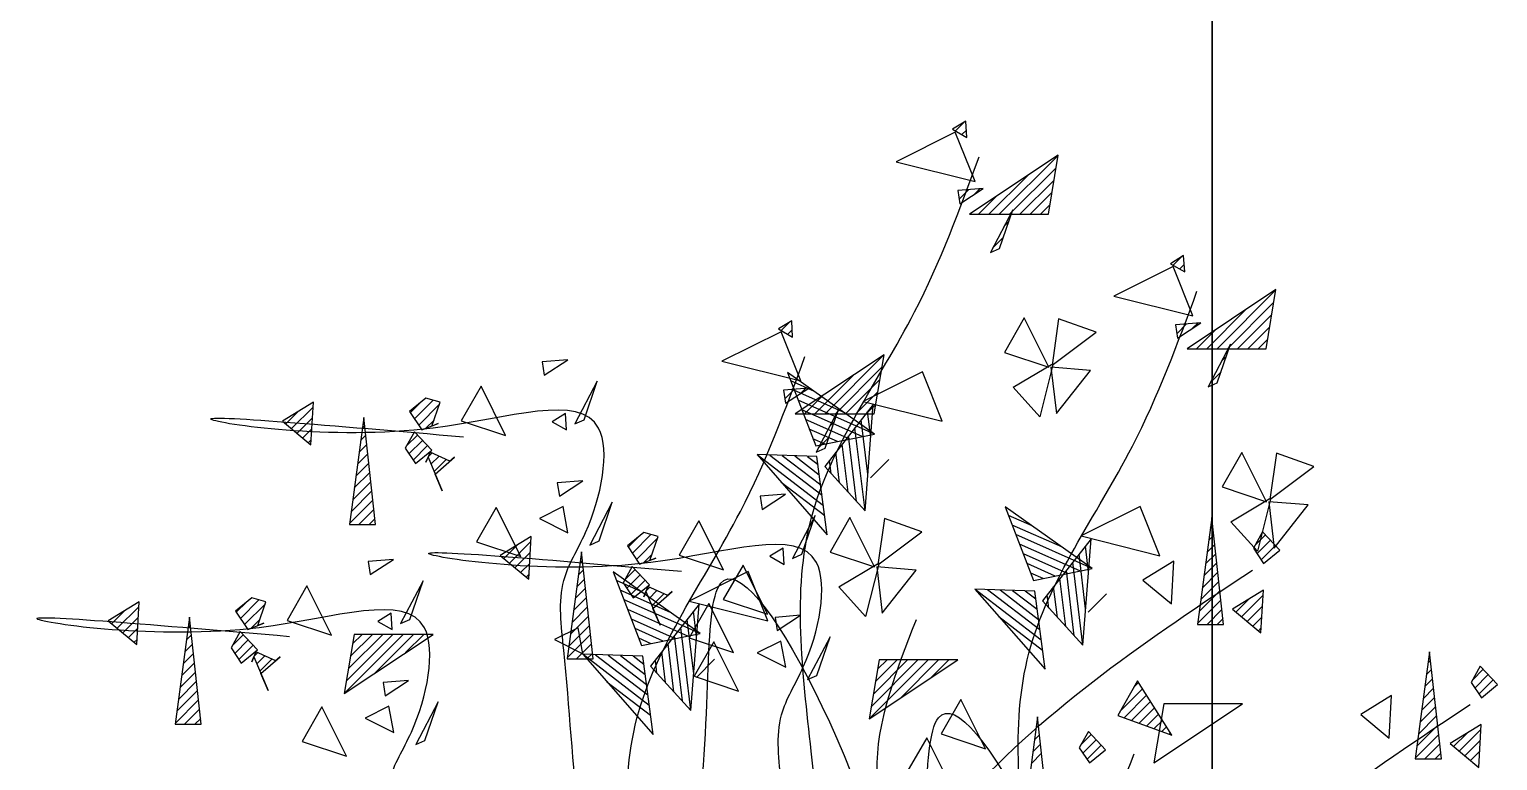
# Model space of a CAD drawing. Header units: millimetres. Extents: x 2837 to 6066, y 1056 to 2217.
# Drawn here: x 2864.97 to 2886.06, y 1887.23 to 1897.72 of the extents above; entities that cross this region are included whole.
import ezdxf

# ---------------------------------------------------------------- set-up
doc = ezdxf.new("R2010")
doc.units = ezdxf.units.MM
doc.layers.add('arredi', color=8, linetype='Continuous', lineweight=30)
doc.layers.add('piante', color=102, linetype='Continuous')

msp = doc.modelspace()

# ---------------------------------------------------------------- linework, layer by layer
at = {"layer": 'arredi'}
msp.add_line((2881.955, 1870.272), (2881.955, 2071.286), dxfattribs=at)
at = {"layer": 'piante'}
for p, q in [((2878.419, 1896.402), (2878.229, 1896.285)), ((2878.269, 1896.262), (2878.391, 1896.384)), ((2878.434, 1896.168), (2878.419, 1896.402)), ((2878.268, 1896.244), (2877.419, 1895.82)), ((2878.229, 1896.285), (2878.434, 1896.168)), ((2878.551, 1895.537), (2878.268, 1896.244)), ((2878.363, 1896.208), (2878.427, 1896.273)), ((2877.419, 1895.82), (2878.551, 1895.537)), ((2879.746, 1895.914), (2878.472, 1895.065)), ((2879.745, 1895.911), (2878.899, 1895.065)), ((2879.716, 1895.734), (2879.047, 1895.065)), ((2879.604, 1895.065), (2879.746, 1895.914)), ((2879.309, 1895.623), (2878.751, 1895.065)), ((2879.686, 1895.556), (2879.195, 1895.065)), ((2878.668, 1895.437), (2878.302, 1895.407)), ((2878.302, 1895.407), (2878.332, 1895.217)), ((2878.322, 1895.28), (2878.462, 1895.42)), ((2878.332, 1895.217), (2878.668, 1895.437)), ((2878.548, 1895.358), (2878.623, 1895.433)), ((2878.866, 1895.328), (2878.603, 1895.065)), ((2879.656, 1895.379), (2879.343, 1895.065)), ((2879.092, 1895.13), (2878.771, 1894.516)), ((2878.902, 1894.574), (2879.092, 1895.13)), ((2879.627, 1895.202), (2879.491, 1895.065)), ((2878.472, 1895.065), (2879.604, 1895.065)), ((2878.967, 1894.89), (2879.033, 1894.957)), ((2878.804, 1894.58), (2878.956, 1894.732)), ((2878.771, 1894.516), (2878.902, 1894.574)), ((2881.547, 1894.473), (2881.357, 1894.356)), ((2881.562, 1894.239), (2881.547, 1894.473)), ((2881.396, 1894.315), (2880.547, 1893.891)), ((2881.357, 1894.356), (2881.562, 1894.239)), ((2881.396, 1894.333), (2881.518, 1894.455)), ((2881.679, 1893.608), (2881.396, 1894.315)), ((2881.49, 1894.279), (2881.555, 1894.344)), ((2880.547, 1893.891), (2881.679, 1893.608)), ((2882.873, 1893.985), (2881.6, 1893.136)), ((2882.873, 1893.982), (2882.027, 1893.136)), ((2882.732, 1893.136), (2882.873, 1893.985)), ((2882.436, 1893.694), (2881.879, 1893.136)), ((2882.843, 1893.805), (2882.175, 1893.136)), ((2882.814, 1893.627), (2882.322, 1893.136)), ((2875.918, 1893.537), (2875.727, 1893.42)), ((2875.727, 1893.42), (2875.932, 1893.303)), ((2875.767, 1893.398), (2875.889, 1893.52)), ((2875.932, 1893.303), (2875.918, 1893.537)), ((2879.257, 1893.577), (2878.974, 1893.082)), ((2879.61, 1892.87), (2879.257, 1893.577)), ((2879.751, 1893.564), (2879.657, 1892.899)), ((2880.289, 1893.374), (2879.751, 1893.564)), ((2881.796, 1893.508), (2881.43, 1893.478)), ((2881.43, 1893.478), (2881.459, 1893.288)), ((2881.449, 1893.351), (2881.589, 1893.491)), ((2881.459, 1893.288), (2881.796, 1893.508)), ((2881.675, 1893.429), (2881.75, 1893.504)), ((2882.784, 1893.45), (2882.47, 1893.136)), ((2875.767, 1893.38), (2874.917, 1892.956)), ((2876.05, 1892.673), (2875.767, 1893.38)), ((2875.861, 1893.344), (2875.926, 1893.409)), ((2879.657, 1892.899), (2880.289, 1893.374)), ((2881.993, 1893.399), (2881.731, 1893.136)), ((2882.22, 1893.201), (2881.898, 1892.587)), ((2882.03, 1892.645), (2882.22, 1893.201)), ((2882.754, 1893.273), (2882.618, 1893.136)), ((2877.244, 1893.049), (2875.97, 1892.201)), ((2877.243, 1893.047), (2876.397, 1892.201)), ((2877.102, 1892.201), (2877.244, 1893.049)), ((2878.974, 1893.082), (2879.61, 1892.87)), ((2881.6, 1893.136), (2882.732, 1893.136)), ((2882.095, 1892.961), (2882.161, 1893.028)), ((2872.702, 1892.977), (2872.336, 1892.948)), ((2872.336, 1892.948), (2872.365, 1892.758)), ((2872.365, 1892.758), (2872.702, 1892.977)), ((2874.917, 1892.956), (2876.05, 1892.673)), ((2877.107, 1891.912), (2875.858, 1892.796)), ((2875.858, 1892.796), (2876.265, 1891.74)), ((2877.214, 1892.87), (2876.545, 1892.201)), ((2877.796, 1892.802), (2876.946, 1892.378)), ((2878.079, 1892.095), (2877.796, 1892.802)), ((2879.097, 1892.582), (2879.674, 1892.925)), ((2879.674, 1892.925), (2879.48, 1892.159)), ((2880.21, 1892.825), (2879.641, 1892.87)), ((2879.641, 1892.87), (2879.72, 1892.204)), ((2879.72, 1892.204), (2880.21, 1892.825)), ((2881.932, 1892.651), (2882.084, 1892.803)), ((2871.456, 1892.597), (2871.173, 1892.102)), ((2871.81, 1891.89), (2871.456, 1892.597)), ((2873.126, 1892.67), (2872.804, 1892.056)), ((2872.936, 1892.115), (2873.126, 1892.67)), ((2876.166, 1892.572), (2875.8, 1892.543)), ((2875.83, 1892.353), (2876.166, 1892.572)), ((2876.244, 1892.523), (2875.905, 1892.673)), ((2876.046, 1892.494), (2876.121, 1892.569)), ((2876.807, 1892.758), (2876.249, 1892.201)), ((2877.184, 1892.692), (2876.693, 1892.201)), ((2879.48, 1892.159), (2879.097, 1892.582)), ((2881.898, 1892.587), (2882.03, 1892.645)), ((2869.048, 1892.371), (2868.605, 1892.098)), ((2869.014, 1891.757), (2869.048, 1892.371)), ((2870.665, 1892.427), (2870.431, 1892.237)), ((2870.443, 1892.219), (2870.589, 1892.365)), ((2870.502, 1892.13), (2870.769, 1892.397)), ((2870.87, 1892.368), (2870.665, 1892.427)), ((2870.751, 1892.027), (2870.87, 1892.368)), ((2875.8, 1892.543), (2875.83, 1892.353)), ((2875.82, 1892.416), (2875.96, 1892.556)), ((2876.679, 1892.215), (2875.958, 1892.535)), ((2877.105, 1891.912), (2876.012, 1892.397)), ((2876.364, 1892.463), (2876.102, 1892.201)), ((2877.155, 1892.515), (2876.841, 1892.201)), ((2876.946, 1892.378), (2878.079, 1892.095)), ((2868.654, 1892.056), (2868.841, 1892.243)), ((2868.735, 1891.989), (2869.044, 1892.299)), ((2869.771, 1892.148), (2869.566, 1890.613)), ((2869.941, 1890.613), (2869.771, 1892.148)), ((2870.431, 1892.237), (2870.607, 1891.973)), ((2870.561, 1892.041), (2870.86, 1892.34)), ((2872.668, 1892.204), (2872.478, 1892.087)), ((2872.683, 1891.97), (2872.668, 1892.204)), ((2875.97, 1892.201), (2877.102, 1892.201)), ((2876.929, 1891.876), (2876.065, 1892.259)), ((2876.591, 1892.265), (2876.269, 1891.651)), ((2877.089, 1892.336), (2876.392, 1891.445)), ((2876.4, 1891.71), (2876.591, 1892.265)), ((2876.973, 1890.811), (2877.089, 1892.336)), ((2877.125, 1892.337), (2876.989, 1892.201)), ((2877.053, 1891.865), (2877.008, 1892.233)), ((2868.605, 1892.098), (2869.014, 1891.757)), ((2868.816, 1891.922), (2869.036, 1892.142)), ((2868.896, 1891.855), (2869.027, 1891.985)), ((2869.75, 1891.991), (2869.784, 1892.026)), ((2870.5, 1891.941), (2870.368, 1891.707)), ((2870.748, 1891.678), (2870.5, 1891.941)), ((2870.607, 1891.973), (2870.841, 1892.061)), ((2870.662, 1891.994), (2870.781, 1892.113)), ((2870.841, 1892.061), (2870.751, 1892.027)), ((2871.173, 1892.102), (2871.81, 1891.89)), ((2872.478, 1892.087), (2872.683, 1891.97)), ((2872.804, 1892.056), (2872.936, 1892.115)), ((2876.753, 1891.84), (2876.118, 1892.121)), ((2876.576, 1891.803), (2876.171, 1891.983)), ((2876.465, 1892.026), (2876.531, 1892.092)), ((2876.971, 1890.812), (2876.826, 1892)), ((2877.013, 1891.334), (2876.917, 1892.116)), ((2868.977, 1891.788), (2869.018, 1891.829)), ((2869.704, 1891.65), (2869.814, 1891.76)), ((2869.727, 1891.821), (2869.799, 1891.893)), ((2870.388, 1891.743), (2870.542, 1891.897)), ((2870.421, 1891.628), (2870.614, 1891.82)), ((2870.48, 1891.539), (2870.685, 1891.744)), ((2876.4, 1891.767), (2876.224, 1891.845)), ((2876.265, 1891.74), (2877.107, 1891.912)), ((2876.302, 1891.715), (2876.454, 1891.868)), ((2876.728, 1891.078), (2876.644, 1891.767)), ((2876.85, 1890.945), (2876.735, 1891.884)), ((2869.681, 1891.48), (2869.829, 1891.627)), ((2870.368, 1891.707), (2870.514, 1891.488)), ((2870.514, 1891.488), (2870.748, 1891.678)), ((2870.724, 1891.652), (2870.665, 1891.506)), ((2870.665, 1891.506), (2870.695, 1891.579)), ((2870.695, 1891.579), (2870.899, 1891.096)), ((2870.698, 1891.586), (2870.751, 1891.639)), ((2871.01, 1891.522), (2870.724, 1891.652)), ((2870.737, 1891.478), (2870.853, 1891.593)), ((2870.781, 1891.374), (2870.954, 1891.547)), ((2870.797, 1891.337), (2871.075, 1891.579)), ((2871.075, 1891.579), (2870.998, 1891.512)), ((2870.998, 1891.512), (2871.01, 1891.522)), ((2876.281, 1891.587), (2875.422, 1891.616)), ((2875.422, 1891.616), (2876.429, 1890.464)), ((2875.424, 1891.616), (2876.373, 1890.888)), ((2875.604, 1891.61), (2876.354, 1891.034)), ((2875.783, 1891.604), (2876.335, 1891.181)), ((2875.963, 1891.597), (2876.315, 1891.327)), ((2876.143, 1891.591), (2876.296, 1891.474)), ((2876.269, 1891.651), (2876.4, 1891.71)), ((2876.429, 1890.464), (2876.281, 1891.587)), ((2876.485, 1891.343), (2876.462, 1891.534)), ((2876.607, 1891.21), (2876.553, 1891.651)), ((2877.051, 1891.284), (2877.313, 1891.546)), ((2882.384, 1891.648), (2882.101, 1891.153)), ((2882.738, 1890.941), (2882.384, 1891.648)), ((2882.879, 1891.635), (2882.784, 1890.97)), ((2883.417, 1891.445), (2882.879, 1891.635)), ((2869.636, 1891.138), (2869.858, 1891.361)), ((2869.659, 1891.309), (2869.843, 1891.494)), ((2870.899, 1891.096), (2870.797, 1891.337)), ((2876.392, 1891.445), (2876.973, 1890.811)), ((2882.784, 1890.97), (2883.417, 1891.445)), ((2869.59, 1890.797), (2869.888, 1891.095)), ((2869.613, 1890.968), (2869.873, 1891.228)), ((2872.917, 1891.239), (2872.551, 1891.21)), ((2872.551, 1891.21), (2872.581, 1891.02)), ((2872.581, 1891.02), (2872.917, 1891.239)), ((2875.767, 1891.221), (2876.393, 1890.741)), ((2882.101, 1891.153), (2882.738, 1890.941)), ((2869.568, 1890.627), (2869.903, 1890.962)), ((2873.341, 1890.932), (2873.02, 1890.318)), ((2873.151, 1890.377), (2873.341, 1890.932)), ((2875.829, 1891.048), (2875.463, 1891.019)), ((2875.463, 1891.019), (2875.493, 1890.829)), ((2875.493, 1890.829), (2875.829, 1891.048)), ((2882.225, 1890.653), (2882.801, 1890.996)), ((2882.801, 1890.996), (2882.607, 1890.23)), ((2883.337, 1890.896), (2882.769, 1890.941)), ((2882.769, 1890.941), (2882.848, 1890.275)), ((2882.848, 1890.275), (2883.337, 1890.896)), ((2869.702, 1890.613), (2869.917, 1890.829)), ((2869.85, 1890.613), (2869.932, 1890.695)), ((2871.672, 1890.859), (2871.389, 1890.364)), ((2872.026, 1890.152), (2871.672, 1890.859)), ((2872.636, 1890.87), (2872.294, 1890.699)), ((2872.294, 1890.699), (2872.704, 1890.494)), ((2872.704, 1890.494), (2872.636, 1890.87)), ((2876.253, 1890.741), (2875.932, 1890.127)), ((2876.063, 1890.186), (2876.253, 1890.741)), ((2876.755, 1890.713), (2876.472, 1890.218)), ((2877.108, 1890.006), (2876.755, 1890.713)), ((2877.25, 1890.7), (2877.155, 1890.035)), ((2877.787, 1890.51), (2877.25, 1890.7)), ((2880.235, 1889.983), (2878.986, 1890.867)), ((2878.986, 1890.867), (2879.392, 1889.81)), ((2879.372, 1890.594), (2879.033, 1890.744)), ((2880.923, 1890.873), (2880.074, 1890.449)), ((2881.206, 1890.166), (2880.923, 1890.873)), ((2881.951, 1890.715), (2881.746, 1889.18)), ((2882.122, 1889.18), (2881.951, 1890.715)), ((2869.566, 1890.613), (2869.941, 1890.613)), ((2873.793, 1890.498), (2873.559, 1890.307)), ((2873.63, 1890.201), (2873.897, 1890.468)), ((2873.998, 1890.439), (2873.793, 1890.498)), ((2874.584, 1890.668), (2874.301, 1890.173)), ((2874.938, 1889.961), (2874.584, 1890.668)), ((2877.155, 1890.035), (2877.787, 1890.51)), ((2879.806, 1890.286), (2879.086, 1890.606)), ((2880.233, 1889.983), (2879.139, 1890.468)), ((2881.908, 1890.388), (2881.98, 1890.46)), ((2881.93, 1890.559), (2881.965, 1890.593)), ((2882.607, 1890.23), (2882.225, 1890.653)), ((2882.68, 1890.508), (2882.549, 1890.274)), ((2882.569, 1890.31), (2882.722, 1890.464)), ((2882.929, 1890.245), (2882.68, 1890.508)), ((2871.389, 1890.364), (2872.026, 1890.152)), ((2872.176, 1890.442), (2871.732, 1890.169)), ((2871.782, 1890.127), (2871.969, 1890.314)), ((2871.863, 1890.06), (2872.172, 1890.37)), ((2872.142, 1889.827), (2872.176, 1890.442)), ((2873.02, 1890.318), (2873.151, 1890.377)), ((2873.559, 1890.307), (2873.734, 1890.044)), ((2873.571, 1890.29), (2873.717, 1890.436)), ((2873.689, 1890.112), (2873.988, 1890.411)), ((2873.879, 1890.098), (2873.998, 1890.439)), ((2875.796, 1890.275), (2875.606, 1890.158)), ((2875.811, 1890.041), (2875.796, 1890.275)), ((2880.056, 1889.947), (2879.192, 1890.33)), ((2880.217, 1890.407), (2879.519, 1889.516)), ((2880.074, 1890.449), (2881.206, 1890.166)), ((2880.1, 1888.882), (2880.217, 1890.407)), ((2880.181, 1889.936), (2880.136, 1890.304)), ((2881.885, 1890.217), (2881.994, 1890.327)), ((2882.549, 1890.274), (2882.695, 1890.055)), ((2882.602, 1890.195), (2882.794, 1890.388)), ((2882.661, 1890.106), (2882.866, 1890.312)), ((2870.2, 1890.113), (2869.834, 1890.084)), ((2869.834, 1890.084), (2869.863, 1889.894)), ((2869.863, 1889.894), (2870.2, 1890.113)), ((2871.732, 1890.169), (2872.142, 1889.827)), ((2871.943, 1889.993), (2872.163, 1890.213)), ((2872.024, 1889.926), (2872.155, 1890.056)), ((2872.898, 1890.219), (2872.693, 1888.684)), ((2872.877, 1890.062), (2872.912, 1890.097)), ((2873.069, 1888.684), (2872.898, 1890.219)), ((2873.734, 1890.044), (2873.968, 1890.132)), ((2873.789, 1890.065), (2873.908, 1890.184)), ((2873.968, 1890.132), (2873.879, 1890.098)), ((2874.301, 1890.173), (2874.938, 1889.961)), ((2875.606, 1890.158), (2875.811, 1890.041)), ((2875.932, 1890.127), (2876.063, 1890.186)), ((2876.472, 1890.218), (2877.108, 1890.006)), ((2876.595, 1889.717), (2877.172, 1890.061)), ((2877.172, 1890.061), (2876.978, 1889.295)), ((2879.88, 1889.91), (2879.245, 1890.192)), ((2879.704, 1889.874), (2879.298, 1890.054)), ((2880.099, 1888.883), (2879.954, 1890.071)), ((2880.14, 1889.405), (2880.045, 1890.187)), ((2881.406, 1890.088), (2880.963, 1889.815)), ((2881.372, 1889.474), (2881.406, 1890.088)), ((2881.839, 1889.876), (2882.024, 1890.061)), ((2881.862, 1890.047), (2882.009, 1890.194)), ((2882.695, 1890.055), (2882.929, 1890.245)), ((2872.105, 1889.859), (2872.146, 1889.9)), ((2872.832, 1889.721), (2872.941, 1889.831)), ((2872.854, 1889.892), (2872.927, 1889.964)), ((2874.605, 1889.048), (2873.356, 1889.932)), ((2873.356, 1889.932), (2873.763, 1888.875)), ((2873.627, 1890.012), (2873.496, 1889.778)), ((2873.516, 1889.814), (2873.669, 1889.967)), ((2873.549, 1889.699), (2873.741, 1889.891)), ((2873.876, 1889.749), (2873.627, 1890.012)), ((2875.294, 1889.938), (2874.445, 1889.514)), ((2875.219, 1890.032), (2874.936, 1889.538)), ((2875.573, 1889.325), (2875.219, 1890.032)), ((2875.577, 1889.231), (2875.294, 1889.938)), ((2877.708, 1889.96), (2877.139, 1890.006)), ((2877.139, 1890.006), (2877.218, 1889.34)), ((2877.218, 1889.34), (2877.708, 1889.96)), ((2879.528, 1889.838), (2879.352, 1889.916)), ((2879.392, 1889.81), (2880.235, 1889.983)), ((2879.856, 1889.149), (2879.771, 1889.838)), ((2879.977, 1889.016), (2879.863, 1889.954)), ((2881.816, 1889.706), (2882.039, 1889.928)), ((2868.955, 1889.732), (2868.671, 1889.238)), ((2869.308, 1889.026), (2868.955, 1889.732)), ((2870.624, 1889.806), (2870.302, 1889.192)), ((2870.434, 1889.25), (2870.624, 1889.806)), ((2872.809, 1889.551), (2872.956, 1889.698)), ((2873.743, 1889.658), (2873.403, 1889.809)), ((2874.177, 1889.351), (2873.457, 1889.671)), ((2873.496, 1889.778), (2873.642, 1889.559)), ((2873.608, 1889.61), (2873.813, 1889.815)), ((2873.642, 1889.559), (2873.876, 1889.749)), ((2873.851, 1889.723), (2873.793, 1889.577)), ((2873.793, 1889.577), (2873.822, 1889.65)), ((2873.822, 1889.65), (2874.027, 1889.167)), ((2873.825, 1889.657), (2873.878, 1889.71)), ((2874.137, 1889.593), (2873.851, 1889.723)), ((2873.865, 1889.549), (2873.98, 1889.664)), ((2873.909, 1889.445), (2874.082, 1889.618)), ((2873.925, 1889.408), (2874.203, 1889.65)), ((2874.203, 1889.65), (2874.125, 1889.583)), ((2876.978, 1889.295), (2876.595, 1889.717)), ((2879.409, 1889.658), (2878.549, 1889.687)), ((2878.549, 1889.687), (2879.557, 1888.535)), ((2878.552, 1889.687), (2879.501, 1888.959)), ((2878.731, 1889.681), (2879.482, 1889.105)), ((2878.911, 1889.675), (2879.462, 1889.252)), ((2879.091, 1889.668), (2879.443, 1889.398)), ((2879.271, 1889.662), (2879.424, 1889.545)), ((2879.557, 1888.535), (2879.409, 1889.658)), ((2879.734, 1889.281), (2879.68, 1889.722)), ((2880.178, 1889.355), (2880.441, 1889.617)), ((2880.963, 1889.815), (2881.372, 1889.474)), ((2881.771, 1889.364), (2882.068, 1889.662)), ((2881.794, 1889.535), (2882.054, 1889.795)), ((2882.692, 1889.671), (2882.248, 1889.398)), ((2882.658, 1889.057), (2882.692, 1889.671)), ((2866.547, 1889.506), (2866.103, 1889.233)), ((2866.233, 1889.125), (2866.543, 1889.434)), ((2866.512, 1888.892), (2866.547, 1889.506)), ((2868.163, 1889.562), (2867.929, 1889.372)), ((2867.941, 1889.354), (2868.087, 1889.5)), ((2868, 1889.266), (2868.267, 1889.533)), ((2868.06, 1889.177), (2868.359, 1889.476)), ((2868.368, 1889.504), (2868.163, 1889.562)), ((2868.249, 1889.163), (2868.368, 1889.504)), ((2872.763, 1889.209), (2872.986, 1889.432)), ((2872.786, 1889.38), (2872.971, 1889.565)), ((2874.603, 1889.048), (2873.51, 1889.533)), ((2874.588, 1889.472), (2873.89, 1888.581)), ((2874.027, 1889.167), (2873.925, 1889.408)), ((2874.125, 1889.583), (2874.137, 1889.593)), ((2874.445, 1889.514), (2875.577, 1889.231)), ((2874.73, 1889.482), (2874.447, 1888.987)), ((2874.471, 1887.946), (2874.588, 1889.472)), ((2875.084, 1888.775), (2874.73, 1889.482)), ((2874.936, 1889.538), (2875.573, 1889.325)), ((2879.519, 1889.516), (2880.1, 1888.882)), ((2879.613, 1889.414), (2879.589, 1889.605)), ((2881.748, 1889.194), (2882.083, 1889.529)), ((2882.298, 1889.357), (2882.484, 1889.544)), ((2882.378, 1889.29), (2882.688, 1889.599)), ((2882.459, 1889.223), (2882.679, 1889.443)), ((2866.103, 1889.233), (2866.512, 1888.892)), ((2866.152, 1889.192), (2866.339, 1889.379)), ((2866.314, 1889.058), (2866.534, 1889.278)), ((2867.269, 1889.284), (2867.064, 1887.749)), ((2867.439, 1887.749), (2867.269, 1889.284)), ((2867.929, 1889.372), (2868.105, 1889.109)), ((2868.105, 1889.109), (2868.339, 1889.197)), ((2868.16, 1889.13), (2868.279, 1889.249)), ((2868.339, 1889.197), (2868.249, 1889.163)), ((2868.671, 1889.238), (2869.308, 1889.026)), ((2870.167, 1889.34), (2869.976, 1889.223)), ((2869.976, 1889.223), (2870.181, 1889.106)), ((2870.181, 1889.106), (2870.167, 1889.34)), ((2870.302, 1889.192), (2870.434, 1889.25)), ((2872.741, 1889.039), (2873.001, 1889.299)), ((2874.427, 1889.011), (2873.563, 1889.395)), ((2874.251, 1888.975), (2873.616, 1889.257)), ((2874.511, 1888.47), (2874.415, 1889.252)), ((2874.551, 1889), (2874.506, 1889.369)), ((2876.045, 1889.31), (2875.679, 1889.281)), ((2875.679, 1889.281), (2875.708, 1889.091)), ((2875.708, 1889.091), (2876.045, 1889.31)), ((2878.895, 1889.292), (2879.52, 1888.812)), ((2881.883, 1889.18), (2882.098, 1889.396)), ((2882.03, 1889.18), (2882.113, 1889.263)), ((2882.248, 1889.398), (2882.658, 1889.057)), ((2882.54, 1889.155), (2882.67, 1889.286)), ((2866.394, 1888.991), (2866.525, 1889.121)), ((2867.225, 1888.957), (2867.297, 1889.029)), ((2867.248, 1889.127), (2867.282, 1889.162)), ((2867.998, 1889.077), (2867.866, 1888.843)), ((2867.886, 1888.879), (2868.04, 1889.032)), ((2868.247, 1888.814), (2867.998, 1889.077)), ((2869.493, 1888.189), (2870.767, 1889.037)), ((2869.635, 1889.037), (2869.493, 1888.189)), ((2869.494, 1888.191), (2870.34, 1889.037)), ((2869.523, 1888.369), (2870.192, 1889.037)), ((2869.553, 1888.546), (2870.044, 1889.037)), ((2869.582, 1888.723), (2869.896, 1889.037)), ((2869.612, 1888.901), (2869.748, 1889.037)), ((2870.767, 1889.037), (2869.635, 1889.037)), ((2869.93, 1888.48), (2870.487, 1889.037)), ((2870.373, 1888.775), (2870.635, 1889.037)), ((2872.851, 1889.132), (2872.51, 1888.961)), ((2872.695, 1888.698), (2873.03, 1889.033)), ((2872.718, 1888.868), (2873.015, 1889.166)), ((2872.92, 1888.756), (2872.851, 1889.132)), ((2874.074, 1888.939), (2873.669, 1889.119)), ((2873.763, 1888.875), (2874.605, 1889.048)), ((2874.348, 1888.081), (2874.233, 1889.019)), ((2874.469, 1887.948), (2874.324, 1889.136)), ((2874.447, 1888.987), (2875.084, 1888.775)), ((2876.469, 1889.003), (2876.147, 1888.389)), ((2876.279, 1888.448), (2876.469, 1889.003)), ((2881.746, 1889.18), (2882.122, 1889.18)), ((2882.62, 1889.088), (2882.662, 1889.13)), ((2866.475, 1888.923), (2866.516, 1888.965)), ((2867.202, 1888.786), (2867.312, 1888.896)), ((2867.866, 1888.843), (2868.013, 1888.624)), ((2867.919, 1888.764), (2868.112, 1888.956)), ((2867.978, 1888.675), (2868.184, 1888.88)), ((2868.013, 1888.624), (2868.247, 1888.814)), ((2868.222, 1888.787), (2868.163, 1888.641)), ((2868.196, 1888.722), (2868.249, 1888.775)), ((2868.508, 1888.658), (2868.222, 1888.787)), ((2872.51, 1888.961), (2872.92, 1888.756)), ((2872.829, 1888.684), (2873.045, 1888.899)), ((2873.898, 1888.903), (2873.722, 1888.981)), ((2874.105, 1888.346), (2874.051, 1888.786)), ((2874.226, 1888.213), (2874.142, 1888.903)), ((2874.8, 1888.93), (2874.517, 1888.435)), ((2875.153, 1888.223), (2874.8, 1888.93)), ((2875.763, 1888.941), (2875.422, 1888.77)), ((2875.832, 1888.565), (2875.763, 1888.941)), ((2885.079, 1888.786), (2884.874, 1887.251)), ((2885.25, 1887.251), (2885.079, 1888.786)), ((2867.157, 1888.445), (2867.341, 1888.629)), ((2867.18, 1888.615), (2867.327, 1888.763)), ((2868.163, 1888.641), (2868.193, 1888.714)), ((2868.193, 1888.714), (2868.398, 1888.232)), ((2868.235, 1888.614), (2868.351, 1888.729)), ((2868.279, 1888.51), (2868.453, 1888.683)), ((2868.295, 1888.473), (2868.573, 1888.714)), ((2868.573, 1888.714), (2868.496, 1888.647)), ((2868.496, 1888.647), (2868.508, 1888.658)), ((2872.693, 1888.684), (2873.069, 1888.684)), ((2873.779, 1888.722), (2872.92, 1888.752)), ((2872.92, 1888.752), (2873.927, 1887.6)), ((2872.922, 1888.752), (2873.871, 1888.023)), ((2872.977, 1888.684), (2873.06, 1888.766)), ((2873.102, 1888.745), (2873.852, 1888.17)), ((2873.282, 1888.739), (2873.833, 1888.317)), ((2873.461, 1888.733), (2873.813, 1888.463)), ((2873.641, 1888.727), (2873.794, 1888.61)), ((2873.927, 1887.6), (2873.779, 1888.722)), ((2873.89, 1888.581), (2874.471, 1887.946)), ((2873.983, 1888.479), (2873.96, 1888.67)), ((2874.549, 1888.42), (2874.811, 1888.682)), ((2875.422, 1888.77), (2875.832, 1888.565)), ((2877.174, 1888.672), (2877.032, 1887.823)), ((2877.032, 1887.823), (2878.306, 1888.672)), ((2877.033, 1887.825), (2877.879, 1888.672)), ((2877.062, 1888.003), (2877.731, 1888.672)), ((2877.092, 1888.18), (2877.583, 1888.672)), ((2877.122, 1888.358), (2877.435, 1888.672)), ((2877.151, 1888.535), (2877.288, 1888.672)), ((2878.306, 1888.672), (2877.174, 1888.672)), ((2877.469, 1888.114), (2878.027, 1888.672)), ((2877.912, 1888.409), (2878.175, 1888.672)), ((2885.058, 1888.63), (2885.092, 1888.664)), ((2885.808, 1888.579), (2885.676, 1888.345)), ((2886.057, 1888.316), (2885.808, 1888.579)), ((2867.111, 1888.104), (2867.371, 1888.363)), ((2867.134, 1888.274), (2867.356, 1888.496)), ((2868.398, 1888.232), (2868.295, 1888.473)), ((2870.415, 1888.375), (2870.05, 1888.346)), ((2870.079, 1888.156), (2870.415, 1888.375)), ((2873.265, 1888.356), (2873.891, 1887.877)), ((2874.517, 1888.435), (2875.153, 1888.223)), ((2876.147, 1888.389), (2876.279, 1888.448)), ((2880.883, 1888.369), (2880.6, 1887.874)), ((2881.378, 1887.592), (2880.883, 1888.369)), ((2885.012, 1888.288), (2885.122, 1888.398)), ((2885.035, 1888.459), (2885.107, 1888.531)), ((2885.697, 1888.381), (2885.85, 1888.535)), ((2885.729, 1888.266), (2885.922, 1888.459)), ((2885.788, 1888.177), (2885.994, 1888.383)), ((2867.088, 1887.933), (2867.386, 1888.23)), ((2870.05, 1888.346), (2870.079, 1888.156)), ((2880.63, 1887.928), (2880.956, 1888.254)), ((2880.691, 1887.841), (2881.014, 1888.164)), ((2880.828, 1888.274), (2880.899, 1888.344)), ((2884.534, 1888.159), (2884.09, 1887.886)), ((2884.5, 1887.545), (2884.534, 1888.159)), ((2884.99, 1888.118), (2885.137, 1888.265)), ((2885.676, 1888.345), (2885.823, 1888.126)), ((2885.823, 1888.126), (2886.057, 1888.316)), ((2867.066, 1887.762), (2867.401, 1888.097)), ((2867.2, 1887.749), (2867.415, 1887.964)), ((2869.17, 1887.995), (2868.887, 1887.5)), ((2869.524, 1887.288), (2869.17, 1887.995)), ((2870.134, 1888.005), (2869.792, 1887.835)), ((2870.202, 1887.63), (2870.134, 1888.005)), ((2870.84, 1888.068), (2870.518, 1887.454)), ((2870.649, 1887.513), (2870.84, 1888.068)), ((2878.347, 1888.103), (2878.064, 1887.608)), ((2878.701, 1887.396), (2878.347, 1888.103)), ((2880.8, 1887.802), (2881.071, 1888.073)), ((2880.908, 1887.762), (2881.129, 1887.983)), ((2881.261, 1888.039), (2881.119, 1887.191)), ((2881.119, 1887.191), (2882.393, 1888.039)), ((2882.393, 1888.039), (2881.261, 1888.039)), ((2884.944, 1887.777), (2885.166, 1887.999)), ((2884.967, 1887.947), (2885.152, 1888.132)), ((2867.064, 1887.749), (2867.439, 1887.749)), ((2867.348, 1887.749), (2867.43, 1887.831)), ((2869.792, 1887.835), (2870.202, 1887.63)), ((2879.449, 1887.851), (2879.245, 1886.316)), ((2879.428, 1887.694), (2879.463, 1887.729)), ((2879.62, 1886.316), (2879.449, 1887.851)), ((2880.6, 1887.874), (2881.378, 1887.592)), ((2881.017, 1887.723), (2881.186, 1887.893)), ((2881.125, 1887.684), (2881.244, 1887.802)), ((2884.09, 1887.886), (2884.5, 1887.545)), ((2884.899, 1887.435), (2885.196, 1887.733)), ((2884.921, 1887.606), (2885.181, 1887.866)), ((2885.819, 1887.742), (2885.375, 1887.469)), ((2885.785, 1887.128), (2885.819, 1887.742)), ((2870.518, 1887.454), (2870.649, 1887.513)), ((2877.857, 1887.553), (2877.574, 1887.058)), ((2878.211, 1886.846), (2877.857, 1887.553)), ((2878.064, 1887.608), (2878.701, 1887.396)), ((2879.406, 1887.524), (2879.478, 1887.596)), ((2880.179, 1887.644), (2880.047, 1887.41)), ((2880.067, 1887.446), (2880.221, 1887.599)), ((2880.1, 1887.331), (2880.292, 1887.523)), ((2880.427, 1887.381), (2880.179, 1887.644)), ((2881.233, 1887.644), (2881.301, 1887.712)), ((2881.342, 1887.605), (2881.359, 1887.622)), ((2884.876, 1887.265), (2885.211, 1887.6)), ((2885.425, 1887.428), (2885.612, 1887.615)), ((2885.506, 1887.361), (2885.815, 1887.67)), ((2885.586, 1887.294), (2885.807, 1887.514)), ((2868.887, 1887.5), (2869.524, 1887.288)), ((2879.36, 1887.183), (2879.507, 1887.33)), ((2879.383, 1887.353), (2879.493, 1887.463)), ((2880.047, 1887.41), (2880.193, 1887.191)), ((2880.159, 1887.242), (2880.364, 1887.447)), ((2880.193, 1887.191), (2880.427, 1887.381)), ((2885.01, 1887.251), (2885.226, 1887.467)), ((2885.158, 1887.251), (2885.24, 1887.334)), ((2885.375, 1887.469), (2885.785, 1887.128)), ((2885.667, 1887.226), (2885.798, 1887.357)), ((2884.874, 1887.251), (2885.25, 1887.251))]:
    msp.add_line(p, q, dxfattribs=at)
for points, knots in [([(2876.594, 1881.947), (2876.516, 1883.729), (2876.32, 1886.65), (2875.771, 1890.796), (2877.675, 1893.351), (2878.334, 1895.138), (2878.611, 1895.89)], [0.2407299, 0.2407299, 0.2407299, 0.2407299, 0.4328981, 0.5526498, 0.6716806, 0.758179, 0.758179, 0.758179, 0.758179]), ([(2879.722, 1880.018), (2879.644, 1881.8), (2879.448, 1884.721), (2878.898, 1888.867), (2880.803, 1891.422), (2881.461, 1893.209), (2881.739, 1893.961)], [0.2407299, 0.2407299, 0.2407299, 0.2407299, 0.4328981, 0.5526498, 0.6716806, 0.758179, 0.758179, 0.758179, 0.758179]), ([(2874.092, 1879.083), (2874.014, 1880.865), (2873.818, 1883.786), (2873.269, 1887.932), (2875.173, 1890.487), (2875.832, 1892.274), (2876.109, 1893.026)], [0.2407299, 0.2407299, 0.2407299, 0.2407299, 0.4328981, 0.5526498, 0.6716806, 0.758179, 0.758179, 0.758179, 0.758179]), ([(2875.005, 1881.947), (2874.834, 1882.337), (2874.42, 1883.122), (2872.759, 1885.01), (2872.828, 1887.523), (2872.527, 1889.768), (2873.118, 1890.661), (2873.522, 1892.739), (2870.505, 1891.634), (2865.832, 1892.335), (2869.339, 1892.033), (2871.207, 1891.872)], [0.2328916, 0.2328916, 0.2328916, 0.2328916, 0.2785903, 0.3283542, 0.4975357, 0.5333851, 0.5604623, 0.6146557, 0.6998715, 0.8143277, 0.9447021, 0.9447021, 0.9447021, 0.9447021]), ([(2878.133, 1880.018), (2877.962, 1880.408), (2877.548, 1881.193), (2875.887, 1883.081), (2875.955, 1885.594), (2875.654, 1887.839), (2876.246, 1888.732), (2876.649, 1890.81), (2873.632, 1889.705), (2868.959, 1890.406), (2872.467, 1890.104), (2874.335, 1889.943)], [0.2328916, 0.2328916, 0.2328916, 0.2328916, 0.2785903, 0.3283542, 0.4975357, 0.5333851, 0.5604623, 0.6146557, 0.6998715, 0.8143277, 0.9447021, 0.9447021, 0.9447021, 0.9447021]), ([(2877.273, 1881.947), (2877.02, 1882.534), (2876.303, 1883.102), (2873.531, 1882.543), (2874.941, 1886.354), (2874.341, 1892.295), (2877.717, 1885.822), (2877.946, 1881.976), (2878.212, 1881.39)], [0.1652184, 0.1652184, 0.1652184, 0.1652184, 0.2439968, 0.290607, 0.4037059, 0.5374282, 0.7665797, 0.8470085, 0.8470085, 0.8470085, 0.8470085]), ([(2872.503, 1879.083), (2872.333, 1879.473), (2871.919, 1880.258), (2870.257, 1882.146), (2870.326, 1884.659), (2870.025, 1886.903), (2870.616, 1887.797), (2871.02, 1889.874), (2868.003, 1888.77), (2863.33, 1889.471), (2866.838, 1889.169), (2868.705, 1889.008)], [0.2328916, 0.2328916, 0.2328916, 0.2328916, 0.2785903, 0.3283542, 0.4975357, 0.5333851, 0.5604623, 0.6146557, 0.6998715, 0.8143277, 0.9447021, 0.9447021, 0.9447021, 0.9447021]), ([(2878.394, 1881.947), (2878.645, 1882.859), (2877.823, 1884.868), (2876.87, 1887.116), (2877.419, 1888.511), (2877.709, 1889.249)], [0.3121348, 0.3121348, 0.3121348, 0.3121348, 0.4230764, 0.4954075, 0.5763837, 0.5763837, 0.5763837, 0.5763837]), ([(2880.401, 1880.018), (2880.148, 1880.605), (2879.43, 1881.172), (2876.659, 1880.614), (2878.068, 1884.425), (2877.469, 1890.366), (2880.844, 1883.893), (2881.073, 1880.047), (2881.34, 1879.461)], [0.1652184, 0.1652184, 0.1652184, 0.1652184, 0.2439968, 0.290607, 0.4037059, 0.5374282, 0.7665797, 0.8470085, 0.8470085, 0.8470085, 0.8470085]), ([(2874.771, 1879.083), (2874.518, 1879.67), (2873.801, 1880.237), (2871.029, 1879.679), (2872.439, 1883.49), (2871.839, 1889.431), (2875.215, 1882.957), (2875.444, 1879.112), (2875.71, 1878.525)], [0.1652184, 0.1652184, 0.1652184, 0.1652184, 0.2439968, 0.290607, 0.4037059, 0.5374282, 0.7665797, 0.8470085, 0.8470085, 0.8470085, 0.8470085]), ([(2881.521, 1880.018), (2881.773, 1880.93), (2880.951, 1882.939), (2879.997, 1885.186), (2880.546, 1886.582), (2880.837, 1887.32)], [0.3121348, 0.3121348, 0.3121348, 0.3121348, 0.4230764, 0.4954075, 0.5763837, 0.5763837, 0.5763837, 0.5763837])]:
    msp.add_open_spline(points, degree=3, knots=knots, dxfattribs=at)
for points in [[(2877.002, 1879.472), (2877.57, 1885.566), (2878.421, 1886.7), (2882.534, 1889.96)], [(2880.13, 1877.543), (2880.697, 1883.637), (2881.548, 1884.771), (2885.662, 1888.031)]]:
    msp.add_spline(points, degree=3, dxfattribs=at)

doc.saveas('drawing.dxf')
